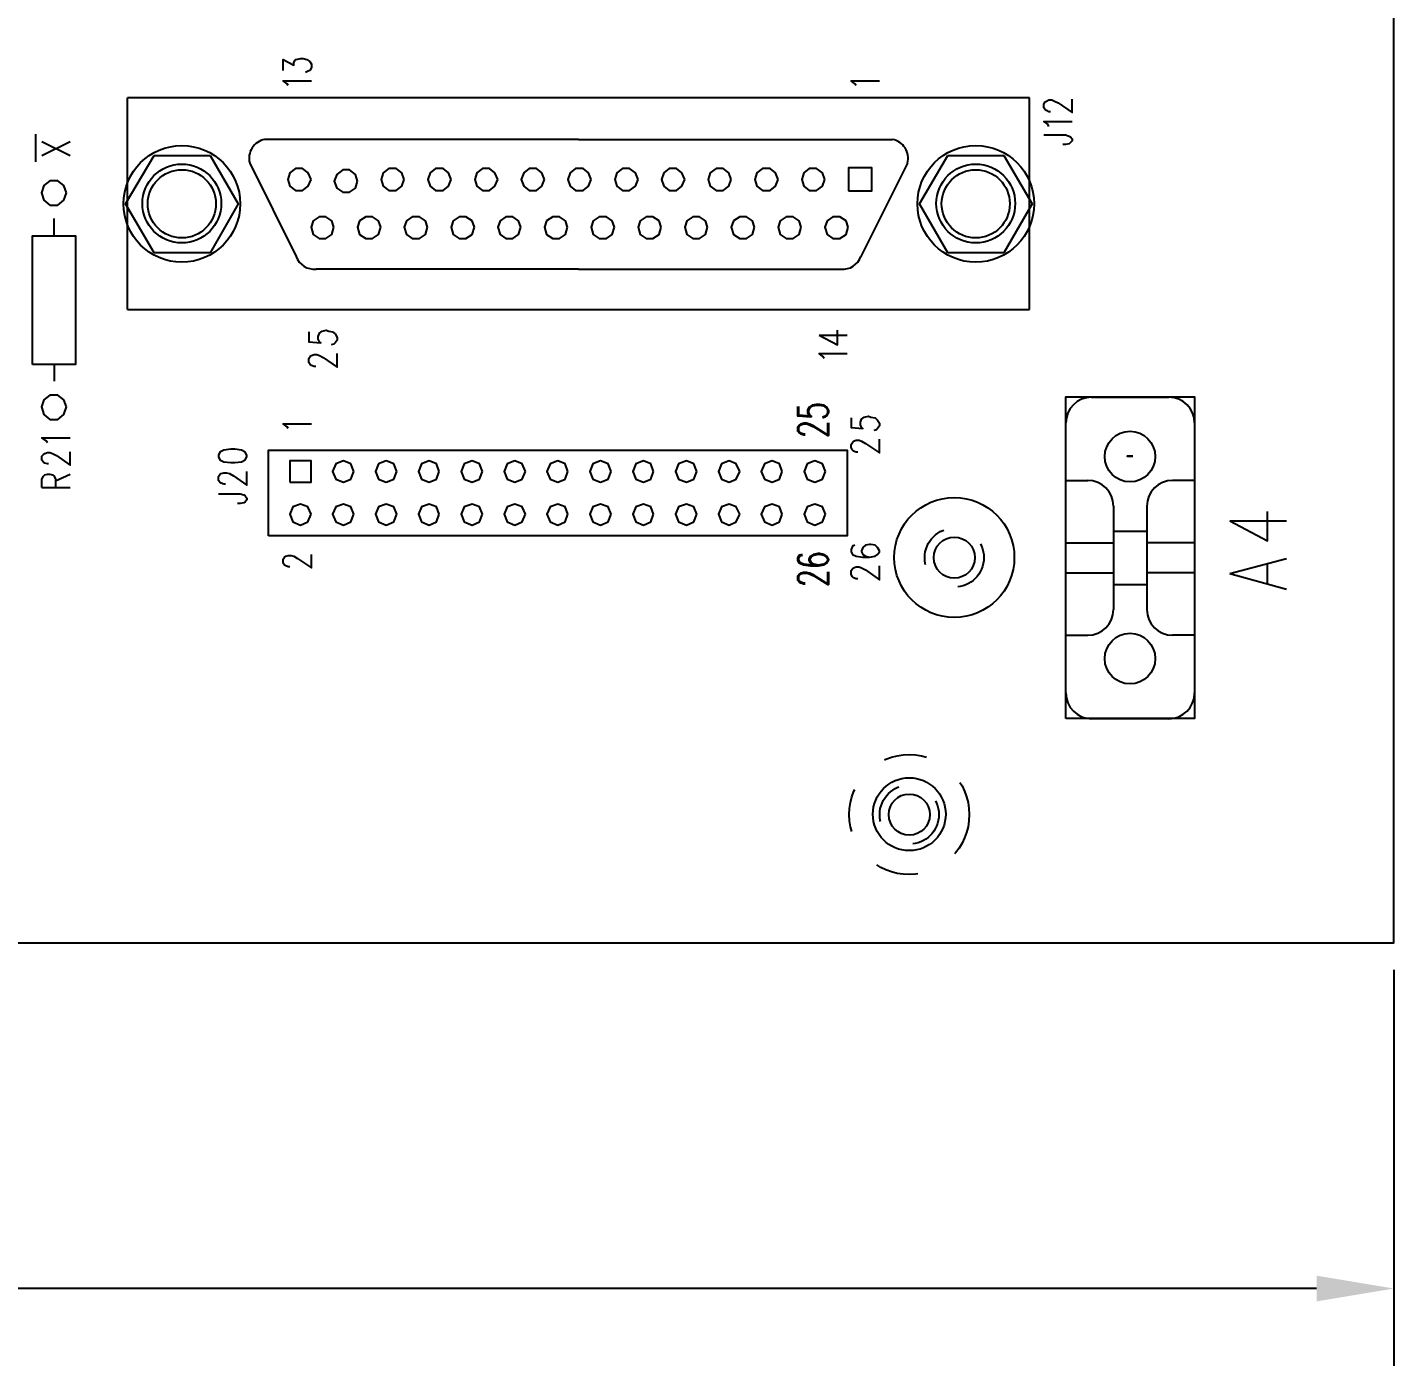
# Model space of a CAD drawing. Extents: x 0 to 31.8, y 0 to 20.
# Drawn here: x 9.881 to 13.069, y 4.997 to 8.12 of the extents above; entities that cross this region are included whole.
import ezdxf

# ---------------------------------------------------------------- set-up
doc = ezdxf.new("R2010")
doc.units = 0
doc.header["$LTSCALE"] = 0.25
doc.header["$MEASUREMENT"] = 0
doc.linetypes.add('HIDDEN', pattern=[0.375, 0.25, -0.125])
doc.layers.get('0').update_dxf_attribs({"linetype": 'CONTINUOUS'})
doc.layers.get('DEFPOINTS').update_dxf_attribs({"linetype": 'CONTINUOUS'})
for name, color, linetype in [('10', 7, 'CONTINUOUS'), ('DIMS', 1, 'CONTINUOUS'), ('OBJECT', 2, 'CONTINUOUS')]:
    doc.layers.add(name, color=color, linetype=linetype)
doc.styles.add('ROMANS', font='romans.shx')
doc.dimstyles.new('NORM3', dxfattribs={"dimtxt": 0.156, "dimasz": 0.18, "dimexe": 0.18, "dimexo": 0.0625, "dimgap": 0.09, "dimtad": 0, "dimtih": 1, "dimtoh": 1, "dimdec": 3, "dimzin": 4, "dimdsep": 46, "dimtxsty": 'ROMANS', "dimcen": 0.09, "dimadec": 0, "dimazin": 0, "dimtfac": 1, "dimtdec": 0, "dimtofl": 0, "dimtmove": 0, "dimatfit": 0, "dimfxl": 0, "dimtolj": 1, "dimtzin": 4, "dimarcsym": 0})

# ---------------------------------------------------------------- blocks, each defined once
blk = doc.blocks.new('*D2')
at = {"color": 0, "linetype": 'ByBlock'}
for p, q in [((3.2826, 5.9206), (3.2826, 4.997)), ((13.5326, 5.9206), (13.5326, 4.997)), ((3.4626, 5.177), (7.9053, 5.177)), ((13.3526, 5.177), (8.9098, 5.177))]:
    blk.add_line(p, q, dxfattribs=at)
for points in [[(3.4626, 5.207), (3.4626, 5.147), (3.2826, 5.177)], [(13.3526, 5.207), (13.3526, 5.147), (13.5326, 5.177)]]:
    blk.add_solid(points, dxfattribs=at)
at = {"layer": 'DEFPOINTS', "color": 0, "linetype": 'ByBlock'}
for p in [(3.2826, 5.9831), (13.5326, 5.9831), (13.5326, 5.177)]:
    blk.add_point(p, dxfattribs=at)
at = {"color": 0, "linetype": 'ByBlock', "insert": (8.4076, 5.177), "char_height": 0.156, "attachment_point": 5, "style": 'ROMANS'}
blk.add_mtext('\\A1;(10.25)', dxfattribs=at)
blk = doc.blocks.new('CARD_GUIDES')
at = {"layer": '10'}
for p, q in [((4.7418, 8.8569), (4.922, 8.8569)), ((10.8117, 8.8569), (10.9919, 8.8569)), ((4.6818, 8.1669), (4.6818, 8.7969)), ((4.982, 8.7969), (4.982, 8.1669)), ((10.7517, 8.1669), (10.7517, 8.7969)), ((11.0519, 8.7969), (11.0519, 8.1669)), ((4.922, 8.1069), (4.7418, 8.1069)), ((10.9919, 8.1069), (10.8117, 8.1069))]:
    blk.add_line(p, q, dxfattribs=at)
for centre, start, end in [((4.7418, 8.7969), 90, 180), ((4.922, 8.7969), 0, 90), ((10.8117, 8.7969), 90, 180), ((10.9919, 8.7969), 0, 90), ((4.7418, 8.1669), 180, 270), ((4.922, 8.1669), 270, 0), ((10.8117, 8.1669), 180, 270), ((10.9919, 8.1669), 270, 0)]:
    blk.add_arc(centre, 0.06, start, end, dxfattribs=at)
blk = doc.blocks.new('HEXHEAD')
at = {"layer": 'OBJECT'}
for p, q in [((-1.3478, 8.1226), (-1.2816, 8.236)), ((-1.2816, 8.236), (-1.1507, 8.236)), ((-1.1507, 8.236), (-1.0852, 8.1226)), ((-1.2816, 8.0083), (-1.3478, 8.1226)), ((-1.0852, 8.1226), (-1.1507, 8.0083)), ((-1.1507, 8.0083), (-1.2816, 8.0083))]:
    blk.add_line(p, q, dxfattribs=at)
for centre, radius in [((-1.2166, 8.1228), 0.1361), ((-1.2166, 8.1229), 0.0795)]:
    blk.add_circle(centre, radius, dxfattribs=at)

msp = doc.modelspace()

# ---------------------------------------------------------------- linework, layer by layer
at = {"layer": '10'}
for points in [[(2.8186, 13.0832), (2.8186, 5.9838), (13.0686, 5.9838), (13.0686, 13.0832), (2.8186, 13.0832)], [(10.478, 8.0192), (10.478, 8.0448), (10.5026, 8.0311), (10.5026, 8.0379), (10.5056, 8.0429), (10.5085, 8.0448), (10.5184, 8.0468), (10.5243, 8.0468), (10.5331, 8.0448), (10.54, 8.0399), (10.544, 8.034), (10.544, 8.0261), (10.54, 8.0192), (10.5361, 8.0173), (10.5302, 8.0143)], [(10.4898, 7.9838), (10.4869, 7.9877), (10.478, 7.9946), (10.544, 7.9946)], [(11.8146, 7.9838), (11.8117, 7.9877), (11.8028, 7.9946), (11.8688, 7.9946)], [(12.2192, 7.9553), (10.1148, 7.9553)], [(10.1148, 7.4612), (10.1148, 7.9553)], [(12.2192, 7.4612), (12.2192, 7.9553)], [(12.2684, 7.9228), (12.2644, 7.9228), (12.2585, 7.9257), (12.2556, 7.9277), (12.2526, 7.9317), (12.2526, 7.9405), (12.2556, 7.9454), (12.2585, 7.9474), (12.2644, 7.9504), (12.2713, 7.9504), (12.2772, 7.9474), (12.2861, 7.9435), (12.3186, 7.9208), (12.3186, 7.9523)], [(12.2644, 7.8883), (12.2615, 7.8933), (12.2526, 7.9002), (12.3186, 7.9002)], [(9.9003, 7.8705), (9.9003, 7.8056)], [(9.915, 7.8204), (9.981, 7.8529)], [(9.915, 7.8529), (9.981, 7.8204)], [(12.2526, 7.8687), (12.3028, 7.8687), (12.3117, 7.8657), (12.3146, 7.8637), (12.3186, 7.8598), (12.3186, 7.8549), (12.3146, 7.8509), (12.3117, 7.848), (12.3028, 7.846), (12.2969, 7.846)], [(10.543, 7.7643), (10.5361, 7.7801), (10.5233, 7.7899), (10.5066, 7.7899), (10.4938, 7.7801), (10.4888, 7.7643), (10.4938, 7.7486), (10.5066, 7.7387), (10.5233, 7.7387), (10.5361, 7.7486), (10.543, 7.7643)], [(10.6512, 7.7604), (10.6463, 7.7761), (10.6325, 7.787), (10.6168, 7.787), (10.603, 7.7761), (10.5971, 7.7604), (10.603, 7.7446), (10.6168, 7.7348), (10.6325, 7.7348), (10.6463, 7.7446), (10.6512, 7.7604)], [(10.7605, 7.7643), (10.7546, 7.7801), (10.7418, 7.7899), (10.7241, 7.7899), (10.7113, 7.7801), (10.7064, 7.7643), (10.7113, 7.7486), (10.7241, 7.7387), (10.7418, 7.7387), (10.7546, 7.7486), (10.7605, 7.7643)], [(10.8697, 7.7643), (10.8638, 7.7801), (10.851, 7.7899), (10.8333, 7.7899), (10.8205, 7.7801), (10.8156, 7.7643), (10.8205, 7.7486), (10.8333, 7.7387), (10.851, 7.7387), (10.8638, 7.7486), (10.8697, 7.7643)], [(10.979, 7.7643), (10.9721, 7.7801), (10.9593, 7.7899), (10.9426, 7.7899), (10.9298, 7.7801), (10.9249, 7.7643), (10.9298, 7.7486), (10.9426, 7.7387), (10.9593, 7.7387), (10.9721, 7.7486), (10.979, 7.7643)], [(11.0873, 7.7643), (11.0814, 7.7801), (11.0686, 7.7899), (11.0518, 7.7899), (11.039, 7.7801), (11.0331, 7.7643), (11.039, 7.7486), (11.0518, 7.7387), (11.0686, 7.7387), (11.0814, 7.7486), (11.0873, 7.7643)], [(11.1965, 7.7643), (11.1906, 7.7801), (11.1778, 7.7899), (11.1601, 7.7899), (11.1473, 7.7801), (11.1424, 7.7643), (11.1473, 7.7486), (11.1601, 7.7387), (11.1778, 7.7387), (11.1906, 7.7486), (11.1965, 7.7643)], [(11.3058, 7.7643), (11.2999, 7.7801), (11.2861, 7.7899), (11.2694, 7.7899), (11.2566, 7.7801), (11.2516, 7.7643), (11.2566, 7.7486), (11.2694, 7.7387), (11.2861, 7.7387), (11.2999, 7.7486), (11.3058, 7.7643)], [(11.415, 7.7643), (11.4081, 7.7801), (11.3953, 7.7899), (11.3786, 7.7899), (11.3658, 7.7801), (11.3609, 7.7643), (11.3658, 7.7486), (11.3786, 7.7387), (11.3953, 7.7387), (11.4081, 7.7486), (11.415, 7.7643)], [(11.5233, 7.7643), (11.5174, 7.7801), (11.5046, 7.7899), (11.4879, 7.7899), (11.4741, 7.7801), (11.4692, 7.7643), (11.4741, 7.7486), (11.4879, 7.7387), (11.5046, 7.7387), (11.5174, 7.7486), (11.5233, 7.7643)], [(11.6325, 7.7643), (11.6266, 7.7801), (11.6138, 7.7899), (11.5961, 7.7899), (11.5833, 7.7801), (11.5784, 7.7643), (11.5833, 7.7486), (11.5961, 7.7387), (11.6138, 7.7387), (11.6266, 7.7486), (11.6325, 7.7643)], [(11.7418, 7.7643), (11.7359, 7.7801), (11.7221, 7.7899), (11.7054, 7.7899), (11.6926, 7.7801), (11.6877, 7.7643), (11.6926, 7.7486), (11.7054, 7.7387), (11.7221, 7.7387), (11.7359, 7.7486), (11.7418, 7.7643)], [(11.7969, 7.7378), (11.851, 7.7378), (11.851, 7.7919), (11.7969, 7.7919), (11.7969, 7.7378)], [(9.9721, 7.7338), (9.9662, 7.7506), (9.9524, 7.7614), (9.9337, 7.7614), (9.9199, 7.7506), (9.914, 7.7338), (9.9199, 7.7161), (9.9337, 7.7043), (9.9524, 7.7043), (9.9662, 7.7161), (9.9721, 7.7338)], [(9.9436, 7.6334), (9.9436, 7.6738)], [(10.5961, 7.6531), (10.5912, 7.6679), (10.5774, 7.6777), (10.5617, 7.6777), (10.5479, 7.6679), (10.543, 7.6531), (10.5479, 7.6364), (10.5617, 7.6265), (10.5774, 7.6265), (10.5912, 7.6364), (10.5961, 7.6531)], [(10.7054, 7.6531), (10.7005, 7.6679), (10.6867, 7.6777), (10.6709, 7.6777), (10.6562, 7.6679), (10.6512, 7.6531), (10.6562, 7.6364), (10.6709, 7.6265), (10.6867, 7.6265), (10.7005, 7.6364), (10.7054, 7.6531)], [(10.8146, 7.6531), (10.8097, 7.6679), (10.7959, 7.6777), (10.7792, 7.6777), (10.7654, 7.6679), (10.7605, 7.6531), (10.7654, 7.6364), (10.7792, 7.6265), (10.7959, 7.6265), (10.8097, 7.6364), (10.8146, 7.6531)], [(10.9239, 7.6531), (10.919, 7.6679), (10.9042, 7.6777), (10.8884, 7.6777), (10.8747, 7.6679), (10.8697, 7.6531), (10.8747, 7.6364), (10.8884, 7.6265), (10.9042, 7.6265), (10.919, 7.6364), (10.9239, 7.6531)], [(11.0321, 7.6531), (11.0272, 7.6679), (11.0134, 7.6777), (10.9977, 7.6777), (10.9839, 7.6679), (10.979, 7.6531), (10.9839, 7.6364), (10.9977, 7.6265), (11.0134, 7.6265), (11.0272, 7.6364), (11.0321, 7.6531)], [(11.1414, 7.6531), (11.1365, 7.6679), (11.1227, 7.6777), (11.107, 7.6777), (11.0922, 7.6679), (11.0873, 7.6531), (11.0922, 7.6364), (11.107, 7.6265), (11.1227, 7.6265), (11.1365, 7.6364), (11.1414, 7.6531)], [(11.2507, 7.6531), (11.2457, 7.6679), (11.232, 7.6777), (11.2152, 7.6777), (11.2014, 7.6679), (11.1965, 7.6531), (11.2014, 7.6364), (11.2152, 7.6265), (11.232, 7.6265), (11.2457, 7.6364), (11.2507, 7.6531)], [(11.3599, 7.6531), (11.355, 7.6679), (11.3402, 7.6777), (11.3245, 7.6777), (11.3107, 7.6679), (11.3058, 7.6531), (11.3107, 7.6364), (11.3245, 7.6265), (11.3402, 7.6265), (11.355, 7.6364), (11.3599, 7.6531)], [(11.4682, 7.6531), (11.4633, 7.6679), (11.4495, 7.6777), (11.4337, 7.6777), (11.4199, 7.6679), (11.415, 7.6531), (11.4199, 7.6364), (11.4337, 7.6265), (11.4495, 7.6265), (11.4633, 7.6364), (11.4682, 7.6531)], [(11.5774, 7.6531), (11.5725, 7.6679), (11.5587, 7.6777), (11.543, 7.6777), (11.5282, 7.6679), (11.5233, 7.6531), (11.5282, 7.6364), (11.543, 7.6265), (11.5587, 7.6265), (11.5725, 7.6364), (11.5774, 7.6531)], [(11.6867, 7.6531), (11.6818, 7.6679), (11.668, 7.6777), (11.6512, 7.6777), (11.6375, 7.6679), (11.6325, 7.6531), (11.6375, 7.6364), (11.6512, 7.6265), (11.668, 7.6265), (11.6818, 7.6364), (11.6867, 7.6531)], [(11.7959, 7.6531), (11.791, 7.6679), (11.7762, 7.6777), (11.7605, 7.6777), (11.7467, 7.6679), (11.7418, 7.6531), (11.7467, 7.6364), (11.7605, 7.6265), (11.7762, 7.6265), (11.791, 7.6364), (11.7959, 7.6531)], [(9.8934, 7.3332), (9.8934, 7.6334), (9.9938, 7.6334), (9.9938, 7.3332), (9.8934, 7.3332)], [(10.1148, 7.4612), (12.2192, 7.4612)], [(10.5381, 7.409), (10.5381, 7.3854), (10.5656, 7.3834), (10.5627, 7.3854), (10.5597, 7.3923), (10.5597, 7.3982), (10.5627, 7.4061), (10.5686, 7.411), (10.5784, 7.4129), (10.5843, 7.411), (10.5932, 7.409), (10.5991, 7.4041), (10.604, 7.3962), (10.604, 7.3893), (10.5991, 7.3834), (10.5961, 7.3805), (10.5902, 7.3785)], [(11.728, 7.4011), (11.7713, 7.3785), (11.7713, 7.4129)], [(11.728, 7.4011), (11.794, 7.4011)], [(9.9436, 7.3332), (9.9436, 7.2939)], [(10.5538, 7.3283), (10.5499, 7.3283), (10.544, 7.3303), (10.541, 7.3332), (10.5381, 7.3372), (10.5381, 7.347), (10.541, 7.3519), (10.544, 7.3539), (10.5499, 7.3559), (10.5568, 7.3559), (10.5627, 7.3539), (10.5715, 7.349), (10.604, 7.3263), (10.604, 7.3588)], [(11.7398, 7.347), (11.7369, 7.3519), (11.728, 7.3588), (11.794, 7.3588)], [(9.9721, 7.2338), (9.9662, 7.2506), (9.9524, 7.2614), (9.9337, 7.2614), (9.9199, 7.2506), (9.914, 7.2338), (9.9199, 7.2161), (9.9337, 7.2043), (9.9524, 7.2043), (9.9662, 7.2161), (9.9721, 7.2338)], [(12.3038, 6.5073), (12.3038, 7.2573), (12.604, 7.2573), (12.604, 6.5073), (12.3038, 6.5073)], [(11.8028, 7.2082), (11.8028, 7.1856), (11.8304, 7.1836), (11.8274, 7.1856), (11.8245, 7.1925), (11.8245, 7.1984), (11.8274, 7.2053), (11.8333, 7.2102), (11.8432, 7.2122), (11.8491, 7.2102), (11.8589, 7.2082), (11.8648, 7.2033), (11.8688, 7.1964), (11.8688, 7.1895), (11.8648, 7.1836), (11.8619, 7.1807), (11.856, 7.1787)], [(10.4898, 7.1836), (10.4869, 7.1876), (10.478, 7.1944), (10.544, 7.1944)], [(9.9278, 7.1502), (9.9249, 7.1551), (9.915, 7.162), (9.981, 7.162)], [(11.8186, 7.1285), (11.8146, 7.1285), (11.8087, 7.1305), (11.8058, 7.1334), (11.8028, 7.1374), (11.8028, 7.1462), (11.8058, 7.1511), (11.8087, 7.1541), (11.8146, 7.1561), (11.8215, 7.1561), (11.8274, 7.1541), (11.8363, 7.1482), (11.8688, 7.1265), (11.8688, 7.159)], [(9.9308, 7.1009), (9.9278, 7.1009), (9.9219, 7.1029), (9.919, 7.1049), (9.915, 7.1098), (9.915, 7.1187), (9.919, 7.1226), (9.9219, 7.1256), (9.9278, 7.1275), (9.9337, 7.1275), (9.9396, 7.1256), (9.9495, 7.1206), (9.981, 7.098), (9.981, 7.1295)], [(10.3274, 7.1177), (10.3304, 7.1108), (10.3392, 7.1059), (10.356, 7.1039), (10.3648, 7.1039), (10.3806, 7.1059), (10.3894, 7.1108), (10.3934, 7.1177), (10.3934, 7.1216), (10.3894, 7.1285), (10.3806, 7.1334), (10.3648, 7.1354), (10.356, 7.1354), (10.3392, 7.1334), (10.3304, 7.1285), (10.3274, 7.1216), (10.3274, 7.1177)], [(10.4436, 6.9335), (10.4436, 7.1333), (11.794, 7.1333), (11.794, 6.9335), (10.4436, 6.9335)], [(12.4603, 7.1187), (12.4465, 7.1187), (12.4603, 7.1187)], [(9.915, 7.0458), (9.915, 7.0655), (9.919, 7.0724), (9.9219, 7.0754), (9.9278, 7.0773), (9.9337, 7.0773), (9.9396, 7.0754), (9.9436, 7.0724), (9.9465, 7.0655), (9.9465, 7.0458)], [(9.9465, 7.0616), (9.981, 7.0773)], [(10.3432, 7.0537), (10.3392, 7.0537), (10.3333, 7.0557), (10.3304, 7.0586), (10.3274, 7.0626), (10.3274, 7.0714), (10.3304, 7.0763), (10.3333, 7.0783), (10.3392, 7.0803), (10.3461, 7.0803), (10.353, 7.0783), (10.3619, 7.0734), (10.3934, 7.0517), (10.3934, 7.0832)], [(10.4938, 7.0586), (10.543, 7.0586), (10.543, 7.1078), (10.4938, 7.1078), (10.4938, 7.0586)], [(10.6424, 7.0832), (10.6355, 7.1009), (10.6188, 7.1078), (10.601, 7.1009), (10.5932, 7.0832), (10.601, 7.0655), (10.6188, 7.0586), (10.6355, 7.0655), (10.6424, 7.0832)], [(10.7428, 7.0832), (10.7359, 7.1009), (10.7182, 7.1078), (10.7005, 7.1009), (10.6936, 7.0832), (10.7005, 7.0655), (10.7182, 7.0586), (10.7359, 7.0655), (10.7428, 7.0832)], [(10.8422, 7.0832), (10.8353, 7.1009), (10.8186, 7.1078), (10.8009, 7.1009), (10.794, 7.0832), (10.8009, 7.0655), (10.8186, 7.0586), (10.8353, 7.0655), (10.8422, 7.0832)], [(10.9426, 7.0832), (10.9357, 7.1009), (10.919, 7.1078), (10.9003, 7.1009), (10.8934, 7.0832), (10.9003, 7.0655), (10.919, 7.0586), (10.9357, 7.0655), (10.9426, 7.0832)], [(11.043, 7.0832), (11.0351, 7.1009), (11.0184, 7.1078), (11.0007, 7.1009), (10.9938, 7.0832), (11.0007, 7.0655), (11.0184, 7.0586), (11.0351, 7.0655), (11.043, 7.0832)], [(11.1424, 7.0832), (11.1355, 7.1009), (11.1188, 7.1078), (11.101, 7.1009), (11.0932, 7.0832), (11.101, 7.0655), (11.1188, 7.0586), (11.1355, 7.0655), (11.1424, 7.0832)], [(11.2428, 7.0832), (11.2359, 7.1009), (11.2182, 7.1078), (11.2005, 7.1009), (11.1936, 7.0832), (11.2005, 7.0655), (11.2182, 7.0586), (11.2359, 7.0655), (11.2428, 7.0832)], [(11.3422, 7.0832), (11.3353, 7.1009), (11.3186, 7.1078), (11.3009, 7.1009), (11.294, 7.0832), (11.3009, 7.0655), (11.3186, 7.0586), (11.3353, 7.0655), (11.3422, 7.0832)], [(11.4426, 7.0832), (11.4357, 7.1009), (11.419, 7.1078), (11.4003, 7.1009), (11.3934, 7.0832), (11.4003, 7.0655), (11.419, 7.0586), (11.4357, 7.0655), (11.4426, 7.0832)], [(11.543, 7.0832), (11.5351, 7.1009), (11.5184, 7.1078), (11.5007, 7.1009), (11.4938, 7.0832), (11.5007, 7.0655), (11.5184, 7.0586), (11.5351, 7.0655), (11.543, 7.0832)], [(11.6424, 7.0832), (11.6355, 7.1009), (11.6188, 7.1078), (11.601, 7.1009), (11.5932, 7.0832), (11.601, 7.0655), (11.6188, 7.0586), (11.6355, 7.0655), (11.6424, 7.0832)], [(11.7428, 7.0832), (11.7359, 7.1009), (11.7182, 7.1078), (11.7005, 7.1009), (11.6936, 7.0832), (11.7005, 7.0655), (11.7182, 7.0586), (11.7359, 7.0655), (11.7428, 7.0832)], [(9.915, 7.0458), (9.981, 7.0458)], [(10.3274, 7.0311), (10.3776, 7.0311), (10.3865, 7.0291), (10.3894, 7.0261), (10.3934, 7.0212), (10.3934, 7.0173), (10.3894, 7.0124), (10.3865, 7.0104), (10.3776, 7.0084), (10.3717, 7.0084)], [(10.543, 6.9838), (10.5351, 7.0006), (10.5184, 7.0074), (10.5007, 7.0006), (10.4938, 6.9838), (10.5007, 6.9661), (10.5184, 6.9582), (10.5351, 6.9661), (10.543, 6.9838)], [(10.6424, 6.9838), (10.6355, 7.0006), (10.6188, 7.0074), (10.601, 7.0006), (10.5932, 6.9838), (10.601, 6.9661), (10.6188, 6.9582), (10.6355, 6.9661), (10.6424, 6.9838)], [(10.7428, 6.9838), (10.7359, 7.0006), (10.7182, 7.0074), (10.7005, 7.0006), (10.6936, 6.9838), (10.7005, 6.9661), (10.7182, 6.9582), (10.7359, 6.9661), (10.7428, 6.9838)], [(10.8422, 6.9838), (10.8353, 7.0006), (10.8186, 7.0074), (10.8009, 7.0006), (10.794, 6.9838), (10.8009, 6.9661), (10.8186, 6.9582), (10.8353, 6.9661), (10.8422, 6.9838)], [(10.9426, 6.9838), (10.9357, 7.0006), (10.919, 7.0074), (10.9003, 7.0006), (10.8934, 6.9838), (10.9003, 6.9661), (10.919, 6.9582), (10.9357, 6.9661), (10.9426, 6.9838)], [(11.043, 6.9838), (11.0351, 7.0006), (11.0184, 7.0074), (11.0007, 7.0006), (10.9938, 6.9838), (11.0007, 6.9661), (11.0184, 6.9582), (11.0351, 6.9661), (11.043, 6.9838)], [(11.1424, 6.9838), (11.1355, 7.0006), (11.1188, 7.0074), (11.101, 7.0006), (11.0932, 6.9838), (11.101, 6.9661), (11.1188, 6.9582), (11.1355, 6.9661), (11.1424, 6.9838)], [(11.2428, 6.9838), (11.2359, 7.0006), (11.2182, 7.0074), (11.2005, 7.0006), (11.1936, 6.9838), (11.2005, 6.9661), (11.2182, 6.9582), (11.2359, 6.9661), (11.2428, 6.9838)], [(11.3422, 6.9838), (11.3353, 7.0006), (11.3186, 7.0074), (11.3009, 7.0006), (11.294, 6.9838), (11.3009, 6.9661), (11.3186, 6.9582), (11.3353, 6.9661), (11.3422, 6.9838)], [(11.4426, 6.9838), (11.4357, 7.0006), (11.419, 7.0074), (11.4003, 7.0006), (11.3934, 6.9838), (11.4003, 6.9661), (11.419, 6.9582), (11.4357, 6.9661), (11.4426, 6.9838)], [(11.543, 6.9838), (11.5351, 7.0006), (11.5184, 7.0074), (11.5007, 7.0006), (11.4938, 6.9838), (11.5007, 6.9661), (11.5184, 6.9582), (11.5351, 6.9661), (11.543, 6.9838)], [(11.6424, 6.9838), (11.6355, 7.0006), (11.6188, 7.0074), (11.601, 7.0006), (11.5932, 6.9838), (11.601, 6.9661), (11.6188, 6.9582), (11.6355, 6.9661), (11.6424, 6.9838)], [(11.7428, 6.9838), (11.7359, 7.0006), (11.7182, 7.0074), (11.7005, 7.0006), (11.6936, 6.9838), (11.7005, 6.9661), (11.7182, 6.9582), (11.7359, 6.9661), (11.7428, 6.9838)], [(12.6867, 6.9681), (12.7743, 6.9218), (12.7743, 6.9897)], [(12.6867, 6.9681), (12.8186, 6.9681)], [(10.4938, 6.8608), (10.4898, 6.8608), (10.4839, 6.8628), (10.481, 6.8647), (10.478, 6.8696), (10.478, 6.8785), (10.481, 6.8834), (10.4839, 6.8854), (10.4898, 6.8874), (10.4967, 6.8874), (10.5026, 6.8854), (10.5115, 6.8805), (10.544, 6.8588), (10.544, 6.8893)], [(11.8117, 6.911), (11.8058, 6.909), (11.8028, 6.9011), (11.8028, 6.8962), (11.8058, 6.8893), (11.8146, 6.8854), (11.8304, 6.8834), (11.8461, 6.8834), (11.8589, 6.8854), (11.8648, 6.8893), (11.8688, 6.8962), (11.8688, 6.8982), (11.8648, 6.9061), (11.8589, 6.911), (11.8491, 6.9129), (11.8461, 6.9129), (11.8363, 6.911), (11.8304, 6.9061), (11.8274, 6.8982), (11.8274, 6.8962), (11.8304, 6.8893), (11.8363, 6.8854), (11.8461, 6.8834)], [(11.8186, 6.8332), (11.8146, 6.8332), (11.8087, 6.8352), (11.8058, 6.8372), (11.8028, 6.8431), (11.8028, 6.8519), (11.8058, 6.8559), (11.8087, 6.8588), (11.8146, 6.8608), (11.8215, 6.8608), (11.8274, 6.8588), (11.8363, 6.8539), (11.8688, 6.8303), (11.8688, 6.8628)], [(12.6867, 6.845), (12.8186, 6.8805)], [(12.7743, 6.8214), (12.7743, 6.8677)], [(12.6867, 6.845), (12.8186, 6.8086)]]:
    msp.add_lwpolyline(points, dxfattribs=at)
for centre, radius in [((10.2416, 7.7086), 0.092), ((12.0936, 7.7086), 0.092), ((12.0436, 6.8826), 0.14), ((11.9386, 6.2836), 0.085)]:
    msp.add_circle(centre, radius, dxfattribs=at)
at = {"layer": 'OBJECT'}
for p, q in [((11.1671, 7.8581), (10.4347, 7.8581)), ((11.1671, 7.8581), (11.8994, 7.8581)), ((10.3999, 7.8029), (10.5083, 7.5852)), ((11.9342, 7.8029), (11.8258, 7.5852)), ((11.1671, 7.5556), (10.555, 7.5556)), ((11.1671, 7.5556), (11.7791, 7.5556)), ((12.3038, 7.0626), (12.3549, 7.0626)), ((12.604, 7.0626), (12.5529, 7.0626)), ((12.4149, 7.0026), (12.4149, 6.7613)), ((12.4929, 7.0026), (12.4929, 6.7613)), ((12.4149, 6.9443), (12.4929, 6.9443)), ((12.3038, 6.9169), (12.4149, 6.9169)), ((12.604, 6.9169), (12.4929, 6.9169)), ((12.3038, 6.8469), (12.4149, 6.8469)), ((12.604, 6.8469), (12.4929, 6.8469)), ((12.4149, 6.8195), (12.4929, 6.8195)), ((12.3038, 6.7013), (12.3549, 6.7013)), ((12.604, 6.7013), (12.5529, 6.7013))]:
    msp.add_line(p, q, dxfattribs=at)
for centre, radius in [((12.4535, 7.1181), 0.059), ((12.0436, 6.8823), 0.048), ((12.4535, 6.6467), 0.059), ((11.9386, 6.2828), 0.048)]:
    msp.add_circle(centre, radius, dxfattribs=at)
at = {"layer": 'OBJECT', "linetype": 'HIDDEN'}
for centre, radius in [((12.0436, 6.8823), 0.069), ((11.9386, 6.2828), 0.14), ((11.9386, 6.2828), 0.069)]:
    msp.add_circle(centre, radius, dxfattribs=at)
at = {"layer": 'OBJECT'}
for centre, radius, start, end in [((10.4429, 7.8144), 0.0445, 100.5435, 194.9983), ((11.8912, 7.8144), 0.0445, 345.0017, 79.4565), ((10.5503, 7.5998), 0.0445, 199.2272, 276.0891), ((11.7838, 7.5998), 0.0445, 263.9109, 340.7728), ((12.3549, 7.0026), 0.06, 0, 90), ((12.5529, 7.0026), 0.06, 90, 180), ((12.3549, 6.7613), 0.06, 270, 0), ((12.5529, 6.7613), 0.06, 180, 270)]:
    msp.add_arc(centre, radius, start, end, dxfattribs=at)

# ---------------------------------------------------------------- block references
for name, p in [('HEXHEAD', (11.4582, -0.4151)), ('HEXHEAD', (13.3102, -0.4151)), ('CARD_GUIDES', (1.5522, -1.6004))]:
    msp.add_blockref(name, p, dxfattribs=at)

# ---------------------------------------------------------------- texts
at = {"layer": 'OBJECT', "style": 'ROMANS', "width": 0.7}
for s, p in [('25', (11.7491, 7.1613)), ('26', (11.7491, 6.8135))]:
    msp.add_text(s, height=0.07, rotation=90, dxfattribs=at).set_placement(p)

# ---------------------------------------------------------------- dimensions: what is measured, and where the dimension line sits
at = {"layer": 'DIMS', "color": 1}
dim = msp.add_linear_dim(base=(13.0686, 5.177), p1=(2.8186, 5.9831), p2=(13.0686, 5.9831), text='(10.25)', dimstyle='NORM3', dxfattribs=at)
dim.commit()
dim.dimension.update_dxf_attribs({"geometry": '*D2', "text_midpoint": (7.9436, 5.177), "insert": (-0.4639, 0)})

doc.saveas('drawing.dxf')
